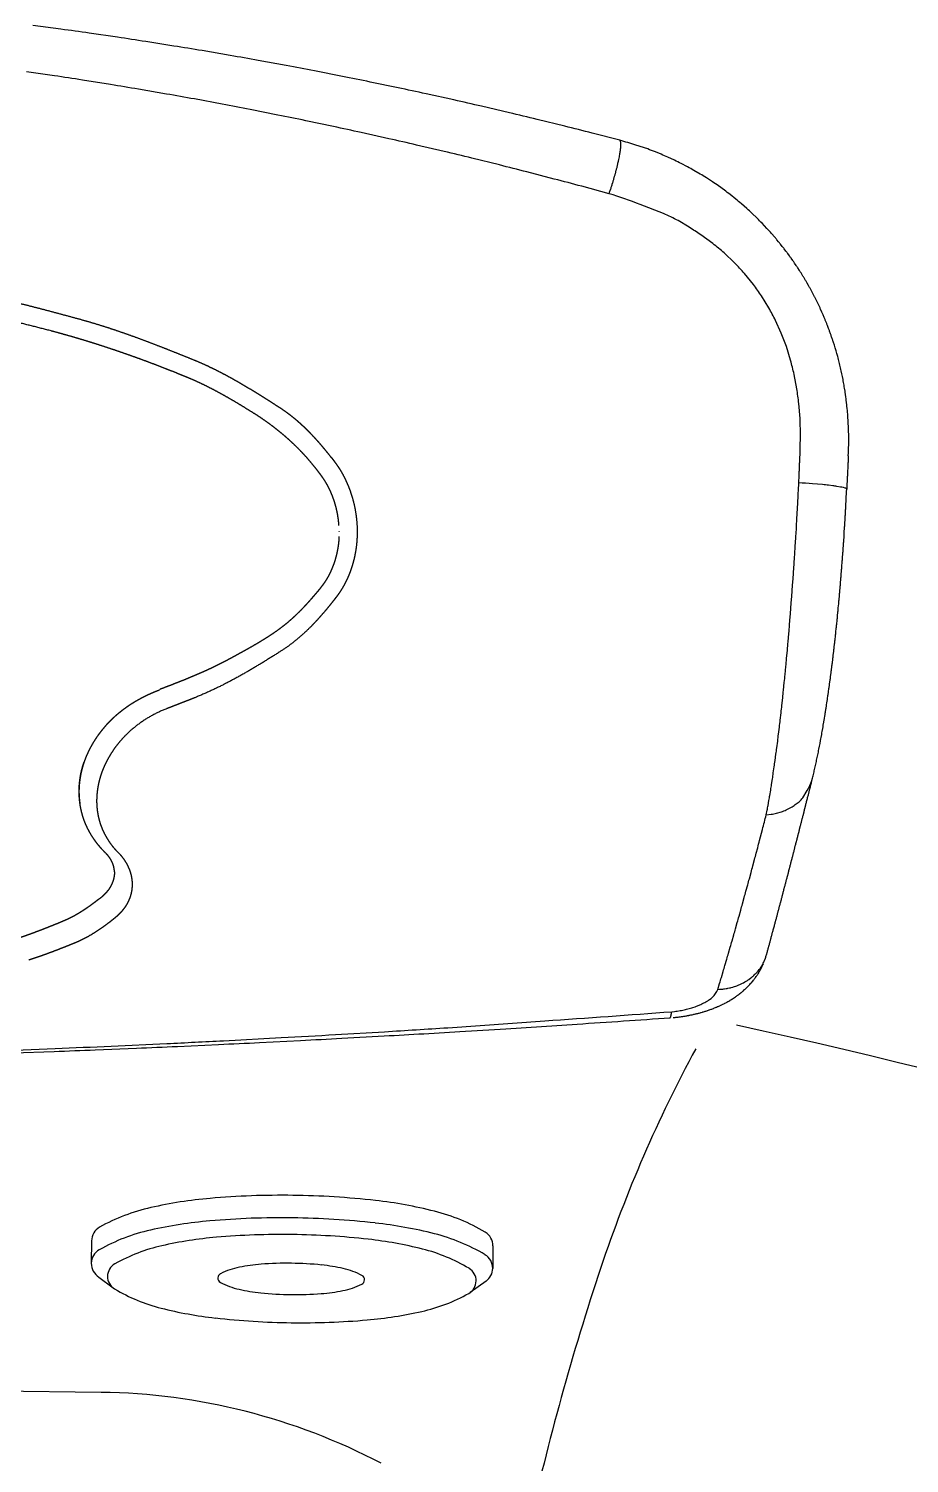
# Model space of a CAD drawing. Extents: x 944 to 1031, y 781 to 934.
# Drawn here: x 1015.07 to 1019.15, y 875.57 to 882.23 of the extents above; entities that cross this region are included whole.
import ezdxf

# ---------------------------------------------------------------- set-up
doc = ezdxf.new("R2010")
doc.units = 0
doc.header["$MEASUREMENT"] = 0
for name, color, linetype in [('1', 4, 'Continuous'), ('PARTS', 7, 'Continuous'), ('SHELL', 3, 'Continuous')]:
    doc.layers.add(name, color=color, linetype=linetype)

# ---------------------------------------------------------------- blocks, each defined once
blk = doc.blocks.new('2006 ARIA')
at = {"layer": 'PARTS', "color": 3}
for p, q in [((70.9243, 73.9263), (70.923, 73.8218)), ((72.7872, 73.9024), (72.7859, 73.7979)), ((72.7859, 73.7979), (72.7859, 73.7979)), ((70.9588, 73.7579), (71.0248, 73.7075)), ((70.9588, 73.7579), (70.9588, 73.7579)), ((72.7553, 73.7393), (72.6808, 73.686))]:
    blk.add_line(p, q, dxfattribs=at)
at = {"layer": 'PARTS', "color": 2}
blk.add_line((70.9685, 73.223), (64.4255, 73.3069), dxfattribs=at)
at = {"layer": 'PARTS', "color": 4, "linetype": 'Continuous'}
for points in [[(73.376, 79.034), (73.2481, 79.067, 0.001472), (73.1201, 79.0993), (72.9918, 79.1308, 0.00147), (72.8633, 79.1616), (72.7346, 79.1917, 0.001476), (72.6057, 79.221), (72.4765, 79.2495, 0.001482), (72.3472, 79.2772), (72.2177, 79.3042, 0.001488), (72.0881, 79.3304), (71.9582, 79.3558, 0.001494), (71.8282, 79.3805), (71.698, 79.4044, 0.001501), (71.5676, 79.4275), (71.4371, 79.4498, 0.001509), (71.3065, 79.4713), (71.1757, 79.492, 0.001517), (71.0447, 79.512), (70.9136, 79.5311, 0.001525), (70.7824, 79.5494), (70.6511, 79.5669, 0.001533)], [(74.0584, 78.6248), (74.0359, 78.6487, 0.005885), (74.0127, 78.6721), (73.989, 78.695, 0.005815), (73.9646, 78.7174), (73.9396, 78.7394, 0.005881), (73.914, 78.7608), (73.8878, 78.7817, 0.005909), (73.861, 78.802), (73.8336, 78.8218, 0.00593), (73.8056, 78.841), (73.7773, 78.8594, 0.005989), (73.7486, 78.8772), (73.7193, 78.8942, 0.005903), (73.6899, 78.9106), (73.6602, 78.9261, 0.006074), (73.6297, 78.9411), (73.598, 78.9556, 0.005485), (73.5681, 78.9688), (73.5409, 78.9804, 0.00772), (73.5052, 78.9935), (73.4495, 79.0116, 0.006482), (73.376, 79.034)], [(74.436, 77.5689), (74.4367, 77.5826, 0.002269), (74.4372, 77.5963), (74.4375, 77.61, 0.002268), (74.4378, 77.6237), (74.4379, 77.6374, 0.002272), (74.4379, 77.6511), (74.4378, 77.6648, 0.00228), (74.4375, 77.6785), (74.4371, 77.6922, 0.002283), (74.4366, 77.7059), (74.436, 77.7196, 0.00229), (74.4353, 77.7332), (74.4344, 77.7469, 0.002299), (74.4334, 77.7606), (74.4322, 77.7743, 0.0023), (74.431, 77.7879), (74.4296, 77.8015, 0.002314), (74.4281, 77.8152), (74.4264, 77.8288, 0.002313), (74.4247, 77.8424), (74.4228, 77.856, 0.002327), (74.4207, 77.8695), (74.4186, 77.8831, 0.002326), (74.4163, 77.8966), (74.4139, 77.9101, 0.002338), (74.4114, 77.9236), (74.4087, 77.937, 0.00234), (74.4059, 77.9505), (74.403, 77.9639, 0.002346), (74.4, 77.9772), (74.3968, 77.9906, 0.002352), (74.3935, 78.0039), (74.3901, 78.0172, 0.002353), (74.3866, 78.0304), (74.3829, 78.0437, 0.00236), (74.3791, 78.0568), (74.3752, 78.07, 0.002358), (74.3712, 78.0831), (74.367, 78.0961, 0.002362), (74.3627, 78.1092), (74.3583, 78.1222, 0.002361), (74.3538, 78.1351), (74.3491, 78.148, 0.002361), (74.3443, 78.1608), (74.3394, 78.1736, 0.002362), (74.3344, 78.1864), (74.3293, 78.1991, 0.002373), (74.324, 78.2118), (74.3186, 78.2244, 0.002378), (74.3131, 78.2369), (74.3075, 78.2494, 0.002376), (74.3018, 78.2619), (74.2959, 78.2743, 0.002378), (74.2899, 78.2866), (74.2838, 78.2989, 0.002377), (74.2776, 78.3111), (74.2713, 78.3232, 0.002381), (74.2648, 78.3353), (74.2583, 78.3474, 0.00238), (74.2516, 78.3593), (74.2448, 78.3712, 0.002384), (74.2379, 78.3831), (74.2309, 78.3948, 0.002384), (74.2238, 78.4065), (74.2165, 78.4182, 0.002387), (74.2092, 78.4297), (74.2017, 78.4412, 0.002388), (74.1941, 78.4526), (74.1864, 78.464, 0.002389), (74.1787, 78.4753), (74.1708, 78.4864, 0.002398), (74.1628, 78.4976), (74.1546, 78.5086, 0.002377), (74.1464, 78.5196), (74.1382, 78.5304, 0.002455), (74.1297, 78.5412), (74.1209, 78.5523, 0.002221), (74.1125, 78.5626), (74.1049, 78.5719, 0.003138), (74.095, 78.5836), (74.0793, 78.6014, 0.002641), (74.0586, 78.6246)], [(74.436, 77.5689), (74.4356, 77.5593, 0.000025), (74.4351, 77.5497), (74.4346, 77.54, 0.000025), (74.4341, 77.5304), (74.4336, 77.5207, 0.000025), (74.4332, 77.5111), (74.4327, 77.5015, 0.000025), (74.4322, 77.4918), (74.4317, 77.4818, 0.000023), (74.4312, 77.4725), (74.4308, 77.4641, 0.000033), (74.4303, 77.4532), (74.4295, 77.4365, 0.000028), (74.4284, 77.4146)], [(74.267, 76.0619), (74.2698, 76.0734, 0.001282), (74.2727, 76.0849), (74.2755, 76.0965, 0.001266), (74.2782, 76.1081), (74.2809, 76.12, 0.001157), (74.2837, 76.132), (74.2864, 76.1442, 0.001092), (74.289, 76.1566), (74.2917, 76.1692, 0.001022), (74.2944, 76.1819), (74.297, 76.1948, 0.000962), (74.2996, 76.2079), (74.3022, 76.2212, 0.000908), (74.3048, 76.2347), (74.3074, 76.2483, 0.000861), (74.3099, 76.2622), (74.3125, 76.2762, 0.000823), (74.315, 76.2903), (74.3175, 76.3047, 0.000785), (74.32, 76.3192), (74.3225, 76.3339, 0.000752), (74.325, 76.3488), (74.3274, 76.3638, 0.00072), (74.3298, 76.3791), (74.3323, 76.3944, 0.000686), (74.3347, 76.41), (74.337, 76.4257, 0.000658), (74.3394, 76.4415), (74.3417, 76.4576, 0.000632), (74.344, 76.4737), (74.3463, 76.4901, 0.000609), (74.3486, 76.5066), (74.3509, 76.5232, 0.000588), (74.3531, 76.54), (74.3554, 76.5569, 0.000568), (74.3576, 76.574), (74.3597, 76.5912, 0.000551), (74.3619, 76.6085), (74.364, 76.626, 0.000535), (74.3661, 76.6436), (74.3682, 76.6613, 0.000522), (74.3703, 76.6791), (74.3723, 76.6971, 0.000508), (74.3744, 76.7152), (74.3764, 76.7334, 0.000495), (74.3783, 76.7517), (74.3803, 76.7701, 0.000484), (74.3822, 76.7886), (74.3841, 76.8073, 0.000474), (74.386, 76.826), (74.3878, 76.8448, 0.000466), (74.3896, 76.8637), (74.3914, 76.8827, 0.000457), (74.3932, 76.9018), (74.3949, 76.9209, 0.000449), (74.3966, 76.9402), (74.3983, 76.9595, 0.000443), (74.3999, 76.9788), (74.4016, 76.9983, 0.000437), (74.4032, 77.0178), (74.4047, 77.0373, 0.000432), (74.4062, 77.057), (74.4077, 77.0766, 0.000428), (74.4092, 77.0963), (74.4107, 77.1161, 0.000423), (74.4121, 77.1358), (74.4134, 77.1557, 0.00042), (74.4148, 77.1755), (74.4161, 77.1954, 0.000415), (74.4174, 77.2153), (74.4186, 77.235, 0.000425), (74.4199, 77.2551), (74.4211, 77.2757, 0.00038), (74.4222, 77.295), (74.4232, 77.3125, 0.000536), (74.4244, 77.3349), (74.4262, 77.3694, 0.000451), (74.4284, 77.4146)], [(74.0564, 75.2537), (74.0605, 75.2686, 0.000134), (74.0646, 75.2835), (74.0686, 75.2984, 0.000134), (74.0727, 75.3134), (74.0767, 75.3284, 0.000129), (74.0808, 75.3434), (74.0848, 75.3584, 0.000127), (74.0889, 75.3735), (74.0929, 75.3886, 0.000123), (74.097, 75.4037), (74.101, 75.4189, 0.000121), (74.1051, 75.4341), (74.1091, 75.4493, 0.000117), (74.1132, 75.4645), (74.1172, 75.4798, 0.000115), (74.1213, 75.4951), (74.1253, 75.5104, 0.00011), (74.1294, 75.5257), (74.1334, 75.5411, 0.000109), (74.1375, 75.5565), (74.1415, 75.5719, 0.000105), (74.1456, 75.5874), (74.1496, 75.6028, 0.000102), (74.1537, 75.6183), (74.1577, 75.6338, 0.000097), (74.1617, 75.6493), (74.1658, 75.6649, 0.000097), (74.1698, 75.6805), (74.1739, 75.6961, 0.000095), (74.1779, 75.7117), (74.182, 75.7273, 0.000093), (74.186, 75.743), (74.19, 75.7587, 0.000093), (74.1941, 75.7744), (74.1981, 75.7901, 0.000089), (74.2021, 75.8059), (74.2062, 75.8217, 0.000087), (74.2102, 75.8375), (74.2143, 75.8533, 0.000087), (74.2183, 75.8691), (74.2223, 75.885, 0.000086), (74.2264, 75.9009), (74.2304, 75.9166, 0.000088), (74.2344, 75.9327), (74.2386, 75.9491, 0.00008), (74.2425, 75.9646), (74.246, 75.9786, 0.000112), (74.2506, 75.9966), (74.2575, 76.0244, 0.000093), (74.2667, 76.0608)], [(73.6238, 74.9625), (73.6293, 74.963, 0.001824), (73.6349, 74.9636), (73.6404, 74.9642, 0.001826), (73.6459, 74.9648), (73.6514, 74.9655, 0.001837), (73.6569, 74.9662), (73.6624, 74.967, 0.00185), (73.6679, 74.9678), (73.6734, 74.9687, 0.001849), (73.6789, 74.9695), (73.6843, 74.9705, 0.001853), (73.6898, 74.9714), (73.6952, 74.9724, 0.00188), (73.7005, 74.9735), (73.7059, 74.9746, 0.001909), (73.7112, 74.9757), (73.7166, 74.9768, 0.001911), (73.7219, 74.978), (73.7273, 74.9793, 0.00193), (73.7326, 74.9806), (73.7379, 74.9819, 0.00201), (73.7432, 74.9833), (73.7485, 74.9847, 0.002094), (73.7537, 74.9862), (73.759, 74.9876, 0.002124), (73.7642, 74.9892), (73.7694, 74.9908, 0.002133), (73.7745, 74.9924), (73.7797, 74.9941, 0.002157), (73.7848, 74.9958), (73.7899, 74.9975, 0.002203), (73.7949, 74.9993), (73.8, 75.0011, 0.00225), (73.805, 75.003), (73.81, 75.0049, 0.002297), (73.8149, 75.0069), (73.8199, 75.0089, 0.002345), (73.8248, 75.0109), (73.8297, 75.013, 0.002396), (73.8345, 75.0152), (73.8393, 75.0173, 0.002455), (73.8441, 75.0196), (73.8489, 75.0218, 0.002514), (73.8536, 75.0241), (73.8584, 75.0265, 0.002583), (73.863, 75.0289), (73.8677, 75.0314, 0.002651), (73.8723, 75.0339), (73.8769, 75.0364, 0.002717), (73.8814, 75.039), (73.886, 75.0416, 0.002788), (73.8904, 75.0443), (73.8949, 75.0471, 0.00286), (73.8993, 75.0499), (73.9037, 75.0527, 0.002911), (73.908, 75.0556), (73.9123, 75.0585, 0.002956), (73.9166, 75.0615), (73.9208, 75.0645, 0.003013), (73.925, 75.0676), (73.9291, 75.0707, 0.00308), (73.9332, 75.0739), (73.9373, 75.0771, 0.00314), (73.9413, 75.0804), (73.9453, 75.0838, 0.003203), (73.9492, 75.0872), (73.9531, 75.0906, 0.003267), (73.9569, 75.0941), (73.9607, 75.0976, 0.003331), (73.9645, 75.1012), (73.9682, 75.1049, 0.003394), (73.9719, 75.1086), (73.9755, 75.1123, 0.003457), (73.979, 75.1162), (73.9825, 75.12, 0.00352), (73.986, 75.1239), (73.9894, 75.1279, 0.003583), (73.9927, 75.1319), (73.996, 75.136, 0.003646), (73.9993, 75.1401), (74.0024, 75.1443, 0.003705), (74.0055, 75.1485), (74.0086, 75.1527, 0.003774), (74.0116, 75.157), (74.0145, 75.1614, 0.003799), (74.0173, 75.1658), (74.0201, 75.1702, 0.003978), (74.0229, 75.1748), (74.0256, 75.1795, 0.003642), (74.0281, 75.1839), (74.0303, 75.188, 0.005228), (74.033, 75.1933), (74.037, 75.2015, 0.004448), (74.042, 75.2124)], [(70.5601, 74.7981), (70.7509, 74.8051, 0.000568), (70.9416, 74.8126), (71.1322, 74.8204, 0.000564), (71.323, 74.8287), (71.514, 74.8375, 0.000558), (71.7042, 74.8466), (71.8933, 74.8561, 0.000566), (72.0854, 74.8662), (72.282, 74.8771, 0.000512), (72.4665, 74.8875), (72.6333, 74.8971, 0.000702), (72.8474, 74.9105), (73.1771, 74.9321, 0.000591), (73.6088, 74.9613)]]:
    blk.add_lwpolyline(points, format="xyb", dxfattribs=at)
at = {"layer": 'PARTS', "color": 3, "linetype": 'Continuous'}
for points in [[(73.3259, 78.786), (73.1989, 78.8204, 0.001389), (73.0717, 78.8541), (72.9443, 78.8871, 0.001388), (72.8167, 78.9194), (72.6888, 78.9509, 0.00141), (72.5608, 78.9818), (72.4326, 79.0119, 0.001428), (72.3043, 79.0412), (72.1758, 79.0698, 0.001451), (72.0471, 79.0977), (71.9182, 79.1248, 0.001474), (71.7892, 79.1511), (71.66, 79.1767, 0.0015), (71.5307, 79.2015), (71.4013, 79.2255, 0.001526), (71.2717, 79.2486), (71.1421, 79.271, 0.001553), (71.0123, 79.2926), (70.8823, 79.3133, 0.00158), (70.7523, 79.3332), (70.6221, 79.3522, 0.001608)], [(73.3724, 78.9511), (73.3735, 78.9566, 0.00197), (73.3745, 78.962), (73.3755, 78.9673, 0.002225), (73.3764, 78.9724), (73.3772, 78.9773, 0.002566), (73.3779, 78.982), (73.3785, 78.9866, 0.003007), (73.379, 78.991), (73.3795, 78.9952, 0.003597), (73.3799, 78.9992), (73.3802, 79.0031, 0.004431), (73.3804, 79.0067), (73.3806, 79.0102, 0.005738), (73.3806, 79.0134), (73.3806, 79.0164, 0.007768), (73.3804, 79.0192), (73.3802, 79.0219, 0.010045), (73.3799, 79.0242), (73.3796, 79.0262, 0.01752), (73.379, 79.0283), (73.3777, 79.0309, 0.029635), (73.376, 79.034)], [(73.3259, 78.786), (73.3285, 78.7935, 0.001491), (73.3311, 78.801), (73.3336, 78.8084, 0.001515), (73.336, 78.8158), (73.3384, 78.8232, 0.001436), (73.3408, 78.8306), (73.343, 78.838, 0.001394), (73.3453, 78.8453), (73.3474, 78.8525, 0.001355), (73.3495, 78.8597), (73.3516, 78.8669, 0.00133), (73.3536, 78.8739), (73.3555, 78.881, 0.001302), (73.3574, 78.8879), (73.3592, 78.8947, 0.001326), (73.361, 78.9015), (73.3627, 78.9083, 0.001266), (73.3642, 78.9147), (73.3656, 78.9203, 0.001859), (73.3672, 78.9273), (73.3695, 78.9377, 0.001843), (73.3724, 78.951)], [(74.2127, 77.5984), (74.2139, 77.671, 0.011799), (74.2118, 77.7422), (74.2061, 77.8121, 0.012649), (74.197, 77.8806), (74.1843, 77.9474, 0.013749), (74.1682, 78.0127), (74.1484, 78.0762, 0.014724), (74.1251, 78.138), (74.0982, 78.1978, 0.015567), (74.0676, 78.2556), (74.0334, 78.3113, 0.016184), (73.9955, 78.3648), (73.9537, 78.4161, 0.016304), (73.9085, 78.4649), (73.8599, 78.511, 0.01636), (73.8075, 78.5544), (73.7512, 78.5947, 0.014123), (73.6969, 78.6305), (73.6467, 78.661, 0.017106), (73.5787, 78.6938), (73.4703, 78.7359, 0.012652), (73.3259, 78.786)], [(74.2064, 77.4442), (74.2068, 77.4538, -0.000007), (74.2072, 77.4635), (74.2076, 77.4731, -0.000007), (74.208, 77.4827), (74.2084, 77.4924, -0.000006), (74.2087, 77.502), (74.2091, 77.5115, -0.000007), (74.2095, 77.5213), (74.2099, 77.5312, -0.000006), (74.2103, 77.5405), (74.2107, 77.549, -0.000008), (74.2111, 77.5598), (74.2118, 77.5765, -0.000007), (74.2127, 77.5984)], [(74.0553, 75.9032), (74.0594, 75.9246, 0.001854), (74.0635, 75.9468), (74.0676, 75.9699, 0.001604), (74.0717, 75.9937), (74.0758, 76.0185, 0.001395), (74.0799, 76.044), (74.084, 76.0705, 0.001227), (74.088, 76.0977), (74.0921, 76.1258, 0.001109), (74.0962, 76.1547), (74.1002, 76.1843, 0.001018), (74.1042, 76.2146), (74.1082, 76.2457, 0.000937), (74.1122, 76.2775), (74.1161, 76.3099, 0.000861), (74.12, 76.343), (74.1239, 76.3768, 0.000799), (74.1277, 76.4112), (74.1315, 76.4462, 0.000746), (74.1352, 76.4817), (74.1389, 76.5179, 0.000703), (74.1426, 76.5546), (74.1462, 76.5918, 0.000667), (74.1497, 76.6294), (74.1532, 76.6676, 0.000631), (74.1566, 76.7062), (74.16, 76.7452, 0.000602), (74.1633, 76.7846), (74.1666, 76.8243, 0.000579), (74.1697, 76.8644), (74.1728, 76.9047, 0.00056), (74.1759, 76.9454), (74.1789, 76.9865, 0.000539), (74.1818, 77.0276), (74.1846, 77.0686, 0.000534), (74.1873, 77.1105), (74.1901, 77.1535, 0.000465), (74.1926, 77.1939), (74.1948, 77.2304, 0.000642), (74.1975, 77.2773), (74.2014, 77.3495, 0.000542), (74.2064, 77.4442)], [(74.4284, 77.4146), (74.4268, 77.4169, 0.280401), (74.4217, 77.4193), (74.413, 77.422, 0.025216), (74.4002, 77.4247), (74.3829, 77.4276, 0.007699), (74.3641, 77.4304), (74.3448, 77.4329, 0.006234), (74.3165, 77.4358), (74.2697, 77.4396, 0.002987), (74.2064, 77.4442)], [(74.0553, 75.9032), (74.0787, 75.9058, 0.023048), (74.102, 75.9104), (74.1252, 75.9171, 0.022185), (74.148, 75.9262), (74.1699, 75.938, 0.023807), (74.19, 75.9506), (74.2076, 75.9634, 0.033644), (74.2252, 75.9828), (74.2451, 76.0162, 0.032654), (74.267, 76.0619)], [(73.8305, 75.093), (73.8388, 75.1207, 0.000435), (73.8471, 75.1486), (73.8554, 75.1765, 0.000429), (73.8636, 75.2046), (73.8719, 75.2327, 0.000412), (73.8801, 75.261), (73.8883, 75.2893, 0.000399), (73.8964, 75.3178), (73.9046, 75.3463, 0.000385), (73.9127, 75.3749), (73.9208, 75.4037, 0.000372), (73.9289, 75.4325), (73.9369, 75.4614, 0.000359), (73.945, 75.4903), (73.953, 75.5194, 0.000347), (73.961, 75.5485), (73.969, 75.5778, 0.000328), (73.9769, 75.607), (73.9848, 75.6362, 0.000322), (73.9928, 75.6658), (74.0009, 75.6962, 0.000278), (74.0085, 75.7248), (74.0154, 75.7507, 0.00039), (74.0242, 75.7841), (74.0377, 75.8356, 0.00033), (74.0553, 75.9032)], [(73.9973, 75.158), (74.0027, 75.1631, 0.008271), (74.0078, 75.1683), (74.0127, 75.1736, 0.008506), (74.0175, 75.1791), (74.022, 75.1848, 0.008515), (74.0262, 75.1905), (74.0303, 75.1963, 0.008864), (74.0341, 75.2024), (74.0378, 75.2087, 0.008128), (74.0411, 75.2146), (74.044, 75.2201, 0.011488), (74.0472, 75.2273), (74.0514, 75.2387, 0.00983), (74.0564, 75.2537)], [(73.8305, 75.093), (73.8384, 75.0934, 0.006656), (73.8464, 75.094), (73.8542, 75.0948, 0.006792), (73.862, 75.0958), (73.8698, 75.0971, 0.006848), (73.8774, 75.0985), (73.885, 75.1001, 0.00694), (73.8925, 75.102), (73.8999, 75.104, 0.007038), (73.9072, 75.1063), (73.9145, 75.1087, 0.007174), (73.9216, 75.1114), (73.9286, 75.1142, 0.007247), (73.9355, 75.1172), (73.9423, 75.1204, 0.007613), (73.949, 75.1239), (73.9557, 75.1276, 0.007048), (73.9619, 75.1313), (73.9675, 75.1347, 0.010109), (73.9743, 75.1394), (73.9843, 75.1473, 0.008798), (73.9972, 75.1579)], [(73.6169, 74.9897), (73.6298, 74.9909, 0.007028), (73.6425, 74.9925), (73.6551, 74.9944, 0.00726), (73.6675, 74.9967), (73.6798, 74.9993, 0.007206), (73.6917, 75.0022), (73.7034, 75.0054, 0.007434), (73.7148, 75.0089), (73.7259, 75.0126, 0.007862), (73.7366, 75.0167), (73.7469, 75.021, 0.008591), (73.7568, 75.0255), (73.7662, 75.0303, 0.009605), (73.7751, 75.0352), (73.7835, 75.0403, 0.011415), (73.7914, 75.0457), (73.7988, 75.0515, 0.012643), (73.8053, 75.057), (73.811, 75.062, 0.020033), (73.8167, 75.0687), (73.8232, 75.0792, 0.025604), (73.8305, 75.093)], [(67.1059, 74.7572, 0.000856), (67.3666, 74.7557), (67.6273, 74.7552, 0.000855), (67.888, 74.7556), (68.1488, 74.7569, 0.000854), (68.4094, 74.759), (68.6701, 74.7621, 0.000855), (68.9308, 74.766), (69.1915, 74.7709, 0.000857), (69.4521, 74.7766), (69.7128, 74.7833, 0.000857), (69.9733, 74.7908), (70.2337, 74.7993, 0.000858), (70.4944, 74.8086), (70.7554, 74.8189, 0.000851), (71.0154, 74.83), (71.2737, 74.8419, 0.000872), (71.5361, 74.8549), (71.8046, 74.8694, 0.000784), (72.0567, 74.8834), (72.2845, 74.8966, 0.001091), (72.577, 74.9154), (73.0273, 74.947, 0.0009), (73.6169, 74.9897)], [(73.6088, 74.9613), (73.6091, 74.9613, 0.074024), (73.6094, 74.9615), (73.6098, 74.9618, 0.044641), (73.6101, 74.9622), (73.6104, 74.9626, 0.023892), (73.6107, 74.9632), (73.611, 74.9639, 0.013888), (73.6114, 74.9646), (73.6117, 74.9655, 0.00881), (73.612, 74.9664), (73.6123, 74.9675, 0.006016), (73.6127, 74.9686), (73.613, 74.9699, 0.004255), (73.6133, 74.9712), (73.6137, 74.9726, 0.003294), (73.614, 74.9742), (73.6144, 74.9759, 0.002223), (73.6147, 74.9775), (73.615, 74.979, 0.002649), (73.6154, 74.9812), (73.6161, 74.9848, 0.001515), (73.6169, 74.9897)]]:
    blk.add_lwpolyline(points, format="xyb", dxfattribs=at)
at = {"layer": 'PARTS', "color": 3}
for centre, radius, start, end in [((71.651, 72.0795), 2.0512, 94.92599, 102.7235), ((71.8087, 70.2488), 3.8888, 89.2649, 94.92599), ((71.8087, 70.2488), 3.8888, 83.60381, 89.2649), ((72.0134, 72.0749), 2.0512, 75.80629, 83.60381), ((71.3936, 73.2191), 0.883, 102.7235, 119.28237), ((72.2999, 73.2075), 0.883, 59.24743, 75.80629), ((70.9976, 73.9253), 0.0733, 119.28237, 179.2649), ((71.3923, 73.1147), 0.883, 102.7235, 119.28237), ((71.6496, 71.9751), 2.0512, 94.92599, 102.7235), ((71.8074, 70.1444), 3.8888, 89.2649, 94.92599), ((71.8074, 70.1444), 3.8888, 83.60381, 89.2649), ((72.0121, 71.9704), 2.0512, 75.80629, 83.60381), ((71.6656, 72.0661), 1.8835, 94.92599, 102.7235), ((71.8105, 70.385), 3.5707, 89.2649, 94.92599), ((71.8105, 70.385), 3.5707, 83.60381, 89.2649), ((71.9985, 72.0618), 1.8835, 75.80629, 83.60381), ((72.2986, 73.103), 0.883, 59.24743, 75.80629), ((72.7139, 73.9033), 0.0733, 359.2649, 59.24743), ((70.9963, 73.8209), 0.0733, 119.28237, 179.2649), ((71.4293, 73.1124), 0.8108, 102.7235, 119.28237), ((72.2615, 73.1018), 0.8108, 59.24743, 75.80629), ((72.7126, 73.7989), 0.0733, 359.2649, 59.24743), ((70.9963, 73.8209), 0.0733, 179.2649, 239.24743), ((71.0657, 73.7609), 0.0673, 119.28237, 179.2649), ((71.5329, 73.7535), 0.0227, 116.51482, 179.2649), ((71.6794, 73.4599), 0.3507, 101.30747, 116.51482), ((71.7737, 72.988), 0.832, 94.31475, 101.30747), ((71.8311, 72.2277), 1.5944, 89.2649, 94.31475), ((71.8311, 72.2277), 1.5944, 84.21504, 89.2649), ((71.9079, 72.9863), 0.832, 77.22232, 84.21504), ((72.0144, 73.4556), 0.3507, 62.01498, 77.22232), ((72.6416, 73.7407), 0.0673, 359.2649, 59.24743), ((72.7126, 73.7989), 0.0733, 305.61614, 359.2649), ((71.0657, 73.7609), 0.0673, 179.2649, 239.24743), ((71.5329, 73.7535), 0.0227, 179.2649, 242.01498), ((71.6868, 74.0432), 0.3507, 242.01498, 257.22232), ((72.0218, 74.0389), 0.3507, 281.30747, 296.51482), ((72.1683, 73.7453), 0.0227, 296.51482, 359.2649), ((72.1683, 73.7453), 0.0227, 359.2649, 62.01498), ((72.6416, 73.7407), 0.0673, 299.28237, 359.2649), ((71.4459, 74.3998), 0.8108, 239.24743, 255.80629), ((71.7933, 74.5126), 0.832, 257.22232, 264.21504), ((71.8701, 75.2711), 1.5944, 264.21504, 269.2649), ((71.8701, 75.2711), 1.5944, 269.2649, 274.31475), ((71.9275, 74.5108), 0.832, 274.31475, 281.30747), ((72.278, 74.3892), 0.8108, 282.7235, 299.28237), ((71.7089, 75.4398), 1.8835, 255.80629, 263.60381), ((72.0417, 75.4355), 1.8835, 274.92599, 282.7235), ((71.8969, 77.1166), 3.5707, 263.60381, 269.2649), ((71.8969, 77.1166), 3.5707, 269.2649, 274.92599)]:
    blk.add_arc(centre, radius, start, end, dxfattribs=at)
at = {"layer": 'PARTS', "color": 2}
blk.add_arc((70.9316, 70.3475), 2.8757, 62.29914, 89.2649, dxfattribs=at)
at = {"layer": 'PARTS', "color": 3, "linetype": 'Continuous'}
for points, degree, knots in [([(67.8773, 78.5615), (68.0146, 78.562), (68.1518, 78.5608), (68.289, 78.5578), (68.4261, 78.5533), (68.5633, 78.5473), (68.7003, 78.54), (68.8326, 78.5329), (68.9648, 78.5237), (69.0969, 78.5127), (69.2288, 78.5001), (69.3606, 78.4861), (69.4922, 78.4711), (69.5536, 78.4642), (69.6148, 78.4565), (69.676, 78.4483), (69.7371, 78.4396), (69.7981, 78.4304), (69.8591, 78.4208), (69.92, 78.4112), (69.9807, 78.4012), (70.0414, 78.3908), (70.1021, 78.3801), (70.1627, 78.3692), (70.2233, 78.3581), (70.2776, 78.3481), (70.3317, 78.3374), (70.3857, 78.3259), (70.4396, 78.3138), (70.4933, 78.3012), (70.547, 78.2881), (70.6004, 78.2751), (70.6537, 78.2616), (70.7069, 78.2478), (70.76, 78.2336), (70.8131, 78.2193), (70.8661, 78.2048), (70.9116, 78.1924), (70.9569, 78.1789), (71.0018, 78.1646), (71.0466, 78.1496), (71.0911, 78.1339), (71.1354, 78.1177), (71.1794, 78.1016), (71.2232, 78.0849), (71.2668, 78.0679), (71.3103, 78.0506), (71.3537, 78.0331), (71.3971, 78.0155), (71.4328, 78.001), (71.468, 77.9852), (71.5027, 77.9683), (71.5369, 77.9505), (71.5707, 77.9319), (71.6042, 77.9127), (71.6371, 77.8938), (71.6696, 77.8743), (71.7019, 77.8543), (71.734, 77.834), (71.7659, 77.8136), (71.7979, 77.793), (71.8214, 77.778), (71.844, 77.7616), (71.8658, 77.7443), (71.8869, 77.7259), (71.9073, 77.7068), (71.9271, 77.687), (71.9465, 77.6675), (71.9653, 77.6475), (71.9835, 77.6269), (72.0012, 77.6058), (72.0185, 77.5844), (72.0355, 77.5628)], 6, [0, 0, 0, 0, 0, 0, 0, 0.083333, 0.083333, 0.083333, 0.083333, 0.083333, 0.083333, 0.166667, 0.166667, 0.166667, 0.166667, 0.166667, 0.166667, 0.25, 0.25, 0.25, 0.25, 0.25, 0.25, 0.333333, 0.333333, 0.333333, 0.333333, 0.333333, 0.333333, 0.416667, 0.416667, 0.416667, 0.416667, 0.416667, 0.416667, 0.5, 0.5, 0.5, 0.5, 0.5, 0.5, 0.583333, 0.583333, 0.583333, 0.583333, 0.583333, 0.583333, 0.666667, 0.666667, 0.666667, 0.666667, 0.666667, 0.666667, 0.75, 0.75, 0.75, 0.75, 0.75, 0.75, 0.833333, 0.833333, 0.833333, 0.833333, 0.833333, 0.833333, 0.916667, 0.916667, 0.916667, 0.916667, 0.916667, 0.916667, 1, 1, 1, 1, 1, 1, 1]), ([(71.9678, 77.5077), (71.9557, 77.5228), (71.9434, 77.5378), (71.9308, 77.5525), (71.9178, 77.567), (71.9046, 77.5813), (71.8911, 77.5954), (71.8774, 77.6092), (71.8634, 77.6227), (71.8491, 77.6361), (71.8347, 77.6491), (71.82, 77.662), (71.8051, 77.6746), (71.7899, 77.6869), (71.7746, 77.699), (71.7591, 77.7108), (71.7434, 77.7223), (71.7276, 77.7336), (71.7115, 77.7446), (71.6954, 77.7553), (71.679, 77.7658), (71.6519, 77.7828), (71.6247, 77.7995), (71.5973, 77.8161), (71.5697, 77.8323), (71.5419, 77.8482), (71.5138, 77.8637), (71.4856, 77.8787), (71.4571, 77.8932), (71.4283, 77.9071), (71.3992, 77.9203), (71.3699, 77.9329), (71.3389, 77.9455), (71.3079, 77.958), (71.2769, 77.9703), (71.2457, 77.9825), (71.2145, 77.9945), (71.1832, 78.0062), (71.1518, 78.0178), (71.1203, 78.0292), (71.0888, 78.0404), (71.0572, 78.0514), (71.0255, 78.0622), (70.9938, 78.0727), (70.962, 78.0831), (70.9301, 78.0932), (70.8982, 78.1031), (70.8662, 78.1127), (70.8341, 78.1222), (70.8019, 78.1313), (70.7697, 78.1403), (70.7375, 78.149), (70.6561, 78.1701), (70.5744, 78.1902), (70.4926, 78.2095), (70.4105, 78.228), (70.3282, 78.2456), (70.2457, 78.2623), (70.163, 78.2783), (70.0802, 78.2935), (69.9972, 78.3079), (69.9141, 78.3216), (69.8309, 78.3346), (69.7475, 78.3469), (69.6641, 78.3585), (69.5805, 78.3694), (69.4969, 78.3798), (69.4132, 78.3895), (69.3295, 78.3986), (69.2458, 78.4072), (69.162, 78.4152), (69.0782, 78.4227), (69.0183, 78.4278), (68.9584, 78.4325), (68.8985, 78.437), (68.8386, 78.4411), (68.7786, 78.445), (68.7186, 78.4486), (68.6586, 78.4519), (68.5986, 78.455), (68.5386, 78.4577), (68.4785, 78.4602), (68.4184, 78.4624), (68.3584, 78.4644), (68.2983, 78.4661), (68.2382, 78.4675), (68.1781, 78.4687), (68.118, 78.4696), (68.0579, 78.4703), (67.9978, 78.4707), (67.9378, 78.4708), (67.8777, 78.4707)], 1, [0, 0, 0.508206, 1.016412, 1.524618, 2.032825, 2.541031, 3.049237, 3.557443, 4.065649, 4.573855, 5.082061, 5.590268, 6.098474, 6.60668, 7.114886, 7.623092, 8.131298, 8.639504, 9.147711, 9.655917, 10.164123, 11.002693, 11.841262, 12.679832, 13.518401, 14.356971, 15.195541, 16.03411, 16.87268, 17.71125, 18.549819, 19.388389, 20.265581, 21.142773, 22.019965, 22.897157, 23.774348, 24.65154, 25.528732, 26.405924, 27.283116, 28.160308, 29.0375, 29.914692, 30.791884, 31.669075, 32.546267, 33.423459, 34.300651, 35.177843, 36.055035, 36.932227, 39.139089, 41.345951, 43.552813, 45.759675, 47.966538, 50.1734, 52.380262, 54.587124, 56.793986, 59.000849, 61.207711, 63.414573, 65.621435, 67.828297, 70.035159, 72.242022, 74.448884, 76.655746, 78.862608, 81.06947, 82.646014, 84.222558, 85.799102, 87.375645, 88.952189, 90.528733, 92.105277, 93.68182, 95.258364, 96.834908, 98.411452, 99.987995, 101.564539, 103.141083, 104.717627, 106.29417, 107.870714, 109.447258, 111.023802, 112.600345, 112.600345]), ([(72.0368, 77.5627), (72.0403, 77.558), (72.0437, 77.5534), (72.0472, 77.5487), (72.0506, 77.5441), (72.054, 77.5394), (72.0574, 77.5347), (72.0657, 77.5234), (72.0735, 77.5118), (72.0809, 77.5), (72.0878, 77.4879), (72.0944, 77.4755), (72.1005, 77.463), (72.1067, 77.4503), (72.1125, 77.4374), (72.1179, 77.4244), (72.1228, 77.4112), (72.1274, 77.3979), (72.1316, 77.3844), (72.1399, 77.3574), (72.1467, 77.33), (72.1518, 77.3022), (72.1552, 77.2741), (72.1569, 77.2459), (72.157, 77.2177), (72.157, 77.19), (72.1554, 77.1623), (72.1522, 77.1348), (72.1472, 77.1076), (72.1406, 77.0808), (72.1322, 77.0544), (72.128, 77.0416), (72.1235, 77.0288), (72.1186, 77.0162), (72.1133, 77.0038), (72.1076, 76.9916), (72.1014, 76.9796), (72.0953, 76.9677), (72.0887, 76.956), (72.0818, 76.9446), (72.0745, 76.9334), (72.0667, 76.9225), (72.0585, 76.912), (72.0495, 76.9002), (72.0404, 76.8886), (72.0311, 76.877), (72.0218, 76.8656), (72.0123, 76.8542), (72.0027, 76.843), (71.993, 76.8316), (71.9831, 76.8204), (71.9731, 76.8092), (71.9629, 76.7983), (71.9526, 76.7875), (71.942, 76.7769), (71.9206, 76.7553), (71.8983, 76.7344), (71.8753, 76.7145), (71.8514, 76.6956), (71.8266, 76.6779), (71.8008, 76.6616), (71.7692, 76.6414), (71.7374, 76.6215), (71.7055, 76.6018), (71.6733, 76.5825), (71.6409, 76.5637), (71.6081, 76.5455), (71.5747, 76.527), (71.541, 76.5092), (71.5069, 76.492), (71.4724, 76.4757), (71.4374, 76.4604), (71.4019, 76.4462), (71.3911, 76.4419), (71.3804, 76.4376), (71.3697, 76.4334), (71.3589, 76.4291), (71.3482, 76.4249), (71.3374, 76.4207), (71.3266, 76.4164), (71.3158, 76.4122), (71.305, 76.408), (71.2942, 76.4039), (71.2834, 76.3997), (71.2726, 76.3956)], 6, [0, 0, 0, 0, 0, 0, 0, 0.071429, 0.071429, 0.071429, 0.071429, 0.071429, 0.071429, 0.142857, 0.142857, 0.142857, 0.142857, 0.142857, 0.142857, 0.214286, 0.214286, 0.214286, 0.214286, 0.214286, 0.214286, 0.285714, 0.285714, 0.285714, 0.285714, 0.285714, 0.285714, 0.357143, 0.357143, 0.357143, 0.357143, 0.357143, 0.357143, 0.428571, 0.428571, 0.428571, 0.428571, 0.428571, 0.428571, 0.5, 0.5, 0.5, 0.5, 0.5, 0.5, 0.571429, 0.571429, 0.571429, 0.571429, 0.571429, 0.571429, 0.642857, 0.642857, 0.642857, 0.642857, 0.642857, 0.642857, 0.714286, 0.714286, 0.714286, 0.714286, 0.714286, 0.714286, 0.785714, 0.785714, 0.785714, 0.785714, 0.785714, 0.785714, 0.857143, 0.857143, 0.857143, 0.857143, 0.857143, 0.857143, 0.928571, 0.928571, 0.928571, 0.928571, 0.928571, 0.928571, 1, 1, 1, 1, 1, 1, 1]), ([(72.0724, 77.2464), (72.0722, 77.2494), (72.0716, 77.2571), (72.0708, 77.2648), (72.07, 77.2725), (72.069, 77.2802), (72.0678, 77.2879), (72.0666, 77.2955), (72.0652, 77.3031), (72.0636, 77.3107), (72.062, 77.3183), (72.0599, 77.327), (72.0577, 77.3357), (72.0553, 77.3443), (72.0527, 77.3529), (72.0499, 77.3614), (72.047, 77.3699), (72.044, 77.3784), (72.0407, 77.3867), (72.0373, 77.395), (72.0338, 77.4033), (72.0301, 77.4114), (72.0262, 77.4195), (72.0221, 77.4275), (72.0187, 77.4339), (72.0151, 77.4403), (72.0113, 77.4466), (72.0074, 77.4528), (72.0034, 77.459), (71.9993, 77.4651), (71.9951, 77.4711), (71.9908, 77.4771), (71.9865, 77.483), (71.9821, 77.4889), (71.9776, 77.4948), (71.9732, 77.5006), (71.9687, 77.5065)], 1, [0.7332, 0.7332, 0.811083, 1.013854, 1.216625, 1.419396, 1.622167, 1.824938, 2.027709, 2.230479, 2.43325, 2.636021, 2.870693, 3.105365, 3.340037, 3.574709, 3.809381, 4.044053, 4.278724, 4.513396, 4.748068, 4.98274, 5.217412, 5.452084, 5.686756, 5.879411, 6.072065, 6.26472, 6.457375, 6.65003, 6.842684, 7.035339, 7.227994, 7.420648, 7.613303, 7.805958, 7.998613, 8.191267, 8.191267]), ([(72.0726, 77.1932), (72.0722, 77.1859), (72.0716, 77.1782), (72.0709, 77.1705), (72.07, 77.1628), (72.0691, 77.1551), (72.068, 77.1475), (72.0667, 77.1398), (72.0654, 77.1322), (72.0639, 77.1246), (72.0623, 77.117), (72.0604, 77.1089), (72.0583, 77.1007), (72.0561, 77.0926), (72.0537, 77.0846), (72.0511, 77.0765), (72.0484, 77.0686), (72.0455, 77.0606), (72.0424, 77.0528), (72.0392, 77.045), (72.0359, 77.0372), (72.0323, 77.0296), (72.0287, 77.022), (72.0249, 77.0145), (72.0209, 77.0071), (72.0175, 77.0012), (72.0141, 76.9954), (72.0105, 76.9896), (72.0068, 76.9839), (72.003, 76.9783), (71.9991, 76.9728), (71.995, 76.9673), (71.991, 76.9619), (71.9868, 76.9565), (71.9826, 76.9511), (71.9783, 76.9459), (71.974, 76.9406), (71.9696, 76.9354), (71.9652, 76.9302), (71.9608, 76.925), (71.9563, 76.9198), (71.9519, 76.9147), (71.9474, 76.9096), (71.943, 76.9045), (71.9338, 76.894), (71.9246, 76.8837), (71.9152, 76.8735), (71.9057, 76.8634), (71.8961, 76.8534), (71.8863, 76.8436), (71.8764, 76.8339), (71.8664, 76.8243), (71.8562, 76.815), (71.8459, 76.8057), (71.834, 76.7955), (71.8218, 76.7855), (71.8095, 76.7758), (71.797, 76.7663), (71.7843, 76.7571), (71.7714, 76.748), (71.7584, 76.7392), (71.7452, 76.7305), (71.732, 76.7221), (71.7186, 76.7137), (71.7051, 76.7055), (71.6915, 76.6975), (71.6779, 76.6895), (71.6642, 76.6817), (71.6504, 76.6739), (71.6366, 76.6662), (71.6228, 76.6585), (71.609, 76.6509), (71.5952, 76.6433), (71.5814, 76.6357), (71.5651, 76.6268), (71.5486, 76.6181), (71.5321, 76.6096), (71.5154, 76.6013), (71.4987, 76.5931), (71.4819, 76.585), (71.465, 76.5772), (71.448, 76.5694), (71.431, 76.5618), (71.4139, 76.5544), (71.3967, 76.547), (71.3795, 76.5398), (71.3623, 76.5327), (71.345, 76.5257), (71.3276, 76.5187), (71.3102, 76.5119), (71.2928, 76.5051), (71.2754, 76.4985), (71.258, 76.4918), (71.2405, 76.4853)], 1, [0.624293, 0.624293, 0.815707, 1.019634, 1.223561, 1.427488, 1.631414, 1.835341, 2.039268, 2.243195, 2.447122, 2.651049, 2.871494, 3.091939, 3.312384, 3.53283, 3.753275, 3.97372, 4.194165, 4.414611, 4.635056, 4.855501, 5.075946, 5.296392, 5.516837, 5.737282, 5.915445, 6.093608, 6.271771, 6.449933, 6.628096, 6.806259, 6.984422, 7.162585, 7.340748, 7.518911, 7.697073, 7.875236, 8.053399, 8.231562, 8.409725, 8.587888, 8.766051, 8.944213, 9.122376, 9.486957, 9.851538, 10.216119, 10.580699, 10.94528, 11.309861, 11.674442, 12.039022, 12.403603, 12.768184, 13.182143, 13.596102, 14.010061, 14.42402, 14.837979, 15.251938, 15.665897, 16.079856, 16.493815, 16.907774, 17.321733, 17.735692, 18.149651, 18.56361, 18.977569, 19.391528, 19.805487, 20.219446, 20.633405, 21.047364, 21.537608, 22.027852, 22.518095, 23.008339, 23.498583, 23.988827, 24.479071, 24.969315, 25.459558, 25.949802, 26.440046, 26.93029, 27.420534, 27.910778, 28.401021, 28.891265, 29.381509, 29.871753, 30.361997, 30.852241, 30.852241]), ([(71.2402, 76.4822), (71.2319, 76.479), (71.2235, 76.4757), (71.2153, 76.4724), (71.207, 76.4689), (71.1989, 76.4653), (71.1907, 76.4617), (71.1827, 76.458), (71.1747, 76.4541), (71.1668, 76.4502), (71.1589, 76.4462), (71.1512, 76.4421), (71.1435, 76.4379), (71.1358, 76.4336), (71.1283, 76.4293), (71.1209, 76.4248), (71.1135, 76.4203), (71.1054, 76.4151), (71.0974, 76.4099), (71.0894, 76.4045), (71.0816, 76.3989), (71.0739, 76.3933), (71.0663, 76.3876), (71.0588, 76.3817), (71.0514, 76.3758), (71.0441, 76.3697), (71.0369, 76.3635), (71.0299, 76.3573), (71.023, 76.3509), (71.0162, 76.3444), (71.0095, 76.3378), (71.003, 76.3311), (70.9966, 76.3243), (70.9902, 76.3173), (70.984, 76.3101), (70.9779, 76.3029), (70.9719, 76.2956), (70.966, 76.2882), (70.9604, 76.2807), (70.9548, 76.2731), (70.9494, 76.2655), (70.9442, 76.2577), (70.9391, 76.25), (70.9342, 76.2421), (70.9294, 76.2342), (70.9248, 76.2262), (70.9204, 76.2182), (70.9161, 76.2101), (70.912, 76.202), (70.908, 76.1938), (70.9043, 76.1856), (70.9007, 76.1773), (70.8974, 76.1693), (70.8942, 76.1612), (70.8912, 76.153), (70.8884, 76.1449), (70.8858, 76.1367), (70.8833, 76.1284), (70.8809, 76.1202), (70.8788, 76.1119), (70.8768, 76.1036), (70.8749, 76.0954), (70.8733, 76.0871), (70.8718, 76.0788), (70.8704, 76.0705), (70.8693, 76.0623), (70.8683, 76.0541), (70.8675, 76.0458), (70.8668, 76.0377), (70.8664, 76.0295), (70.8661, 76.0214), (70.866, 76.0136), (70.866, 76.0058), (70.8662, 75.998), (70.8666, 75.9903), (70.8671, 75.9826), (70.8677, 75.9749), (70.8685, 75.9673), (70.8695, 75.9597), (70.8706, 75.9522)], 1, [0, 0, 0.235644, 0.471288, 0.706932, 0.942576, 1.17822, 1.413864, 1.649508, 1.885152, 2.120796, 2.35644, 2.592084, 2.827728, 3.063372, 3.299016, 3.53466, 3.770304, 4.033879, 4.297454, 4.561028, 4.824603, 5.088177, 5.351752, 5.615327, 5.878901, 6.142476, 6.40605, 6.669625, 6.9332, 7.196774, 7.460349, 7.723924, 7.987498, 8.256159, 8.52482, 8.793482, 9.062143, 9.330804, 9.599465, 9.868126, 10.136787, 10.405448, 10.674109, 10.94277, 11.211431, 11.480093, 11.748754, 12.017415, 12.286076, 12.554737, 12.823398, 13.092059, 13.353404, 13.614749, 13.876093, 14.137438, 14.398783, 14.660128, 14.921472, 15.182817, 15.444162, 15.705507, 15.966852, 16.228196, 16.489541, 16.750886, 17.012231, 17.273575, 17.53492, 17.796265, 18.05761, 18.310843, 18.564077, 18.81731, 19.070543, 19.323777, 19.57701, 19.830244, 20.083477, 20.33671, 20.33671]), ([(71.2726, 76.3956), (71.2362, 76.3817), (71.2013, 76.3647), (71.1682, 76.3451), (71.1372, 76.3229), (71.1084, 76.2984), (71.0821, 76.2719), (71.069, 76.2587), (71.0565, 76.245), (71.0448, 76.2308), (71.0338, 76.2163), (71.0236, 76.2015), (71.014, 76.1863), (71.0043, 76.1709), (70.9955, 76.1552), (70.9874, 76.1392), (70.9802, 76.1231), (70.9739, 76.1068), (70.9684, 76.0904), (70.9629, 76.0739), (70.9582, 76.0573), (70.9545, 76.0407), (70.9517, 76.0241), (70.9497, 76.0076), (70.9487, 75.9911), (70.9477, 75.9747), (70.9475, 75.9585), (70.9483, 75.9424), (70.9499, 75.9265), (70.9524, 75.9108), (70.9557, 75.8954)], 6, [0, 0, 0, 0, 0, 0, 0, 0.2, 0.2, 0.2, 0.2, 0.2, 0.2, 0.4, 0.4, 0.4, 0.4, 0.4, 0.4, 0.6, 0.6, 0.6, 0.6, 0.6, 0.6, 0.8, 0.8, 0.8, 0.8, 0.8, 0.8, 1, 1, 1, 1, 1, 1, 1]), ([(70.8667, 76.0133), (70.8667, 76.0175), (70.8667, 76.0217), (70.8668, 76.0259), (70.867, 76.0302), (70.8672, 76.0344), (70.8675, 76.0387), (70.8687, 76.0567), (70.8708, 76.0747), (70.8739, 76.0928), (70.878, 76.1109), (70.8831, 76.1289), (70.8891, 76.1469)], 6, [0.1539683, 0.1539683, 0.1539683, 0.1539683, 0.1539683, 0.1539683, 0.1539683, 0.2, 0.2, 0.2, 0.2, 0.2, 0.2, 0.3936592, 0.3936592, 0.3936592, 0.3936592, 0.3936592, 0.3936592, 0.3936592]), ([(70.9878, 75.728), (70.9816, 75.7343), (70.9754, 75.7407), (70.9694, 75.7473), (70.9635, 75.754), (70.9577, 75.7608), (70.9521, 75.7678), (70.9467, 75.7748), (70.9414, 75.782), (70.9362, 75.7893), (70.9312, 75.7967), (70.9264, 75.8043), (70.9217, 75.8119), (70.9172, 75.8196), (70.9129, 75.8274), (70.9088, 75.8352), (70.9048, 75.8432), (70.9011, 75.8512), (70.8975, 75.8593), (70.8941, 75.8675), (70.891, 75.8756), (70.8881, 75.8838), (70.8853, 75.892), (70.8827, 75.9004), (70.8803, 75.9088), (70.8781, 75.9173), (70.8761, 75.9259)], 1, [0, 0, 0.276464, 0.552928, 0.829392, 1.105856, 1.382319, 1.658783, 1.935247, 2.211711, 2.488175, 2.764639, 3.041103, 3.317567, 3.594031, 3.870494, 4.146958, 4.423422, 4.699886, 4.97635, 5.252814, 5.525043, 5.797272, 6.069501, 6.34173, 6.613958, 6.886187, 7.158413, 7.158413]), ([(70.9557, 75.8954), (70.9591, 75.8799), (70.9633, 75.8646), (70.9684, 75.8497), (70.9743, 75.8351), (70.9811, 75.8209), (70.9886, 75.8071), (70.9963, 75.7931), (71.0047, 75.7795), (71.0139, 75.7663), (71.0239, 75.7536), (71.0347, 75.7415), (71.0464, 75.7299)], 6, [0, 0, 0, 0, 0, 0, 0, 0.5, 0.5, 0.5, 0.5, 0.5, 0.5, 1, 1, 1, 1, 1, 1, 1]), ([(71.0464, 75.7299), (71.0576, 75.7189), (71.0675, 75.7074), (71.0763, 75.6955), (71.0839, 75.6833), (71.0904, 75.6709), (71.0959, 75.6583), (71.1015, 75.6456), (71.1059, 75.6328), (71.1092, 75.62), (71.1114, 75.6071), (71.1126, 75.5942), (71.1127, 75.5814), (71.1128, 75.5671), (71.1116, 75.553), (71.109, 75.539), (71.1051, 75.5253), (71.0998, 75.5118), (71.0932, 75.4987), (71.09, 75.4921), (71.0864, 75.4856), (71.0825, 75.4793), (71.0783, 75.473), (71.0737, 75.4669), (71.0688, 75.4608), (71.064, 75.4548), (71.0588, 75.4489), (71.0533, 75.4431), (71.0474, 75.4374), (71.0412, 75.4319), (71.0347, 75.4265), (71.0278, 75.4209), (71.0209, 75.4152), (71.0139, 75.4096), (71.0068, 75.4041), (70.9997, 75.3986), (70.9924, 75.3932), (70.985, 75.3877), (70.9774, 75.3822), (70.9697, 75.3768), (70.962, 75.3715), (70.9541, 75.3663), (70.946, 75.3611), (70.9295, 75.3505), (70.9124, 75.3403), (70.8946, 75.3306), (70.8761, 75.3213), (70.8569, 75.3126), (70.8368, 75.3045), (70.8203, 75.2978), (70.8039, 75.2912), (70.7874, 75.2847), (70.7709, 75.2783), (70.7543, 75.2719), (70.7377, 75.2657), (70.7207, 75.2593), (70.7036, 75.253), (70.6864, 75.2469), (70.6691, 75.2409), (70.6516, 75.235), (70.6339, 75.2294)], 6, [0, 0, 0, 0, 0, 0, 0, 0.1, 0.1, 0.1, 0.1, 0.1, 0.1, 0.2, 0.2, 0.2, 0.2, 0.2, 0.2, 0.3, 0.3, 0.3, 0.3, 0.3, 0.3, 0.4, 0.4, 0.4, 0.4, 0.4, 0.4, 0.5, 0.5, 0.5, 0.5, 0.5, 0.5, 0.6, 0.6, 0.6, 0.6, 0.6, 0.6, 0.7, 0.7, 0.7, 0.7, 0.7, 0.7, 0.8, 0.8, 0.8, 0.8, 0.8, 0.8, 0.9, 0.9, 0.9, 0.9, 0.9, 0.9, 1, 1, 1, 1, 1, 1, 1]), ([(71.0306, 75.6384), (71.0306, 75.641), (71.0304, 75.6438), (71.0302, 75.6466), (71.0299, 75.6496), (71.0294, 75.6528), (71.0289, 75.656), (71.0282, 75.6592), (71.0274, 75.6626), (71.0265, 75.666), (71.0255, 75.6695), (71.0243, 75.673), (71.023, 75.6766), (71.0216, 75.6801), (71.02, 75.6837), (71.0182, 75.6873), (71.0158, 75.6919), (71.0132, 75.6965), (71.0104, 75.701), (71.0073, 75.7055), (71.004, 75.71), (71.0005, 75.7145), (70.9966, 75.7189), (70.9925, 75.7234), (70.988, 75.7278)], 1, [0, 0, 0.187099, 0.374197, 0.561296, 0.748394, 0.935493, 1.122591, 1.30969, 1.496788, 1.683887, 1.870985, 2.058084, 2.245182, 2.432281, 2.619379, 2.806478, 3.048629, 3.290781, 3.532932, 3.775084, 4.017235, 4.259387, 4.501538, 4.74369, 4.985841, 4.985841]), ([(71.0306, 75.6384), (71.0306, 75.6341), (71.0304, 75.6298), (71.03, 75.6256), (71.0296, 75.6215), (71.029, 75.6173), (71.0282, 75.6133), (71.0274, 75.6093), (71.0264, 75.6053), (71.0253, 75.6014), (71.0241, 75.5976), (71.0228, 75.5938), (71.0214, 75.5901), (71.0199, 75.5865), (71.0182, 75.5826), (71.0163, 75.5787), (71.0144, 75.5749), (71.0122, 75.5707), (71.0099, 75.5665), (71.0098, 75.5663), (71.0098, 75.5663), (71.0096, 75.5659), (71.0093, 75.5654), (71.009, 75.5649), (71.0087, 75.5644), (71.0084, 75.5639), (71.0081, 75.5634), (71.0064, 75.5605), (71.0045, 75.5578), (71.0027, 75.5551), (71.0007, 75.5524), (70.9986, 75.5499), (70.9966, 75.5474), (70.9946, 75.5451), (70.993, 75.5433), (70.9915, 75.5417), (70.9901, 75.5401), (70.9887, 75.5386), (70.9874, 75.5372), (70.9862, 75.5358), (70.985, 75.5346), (70.9846, 75.5341), (70.9842, 75.5337), (70.9842, 75.5337), (70.9842, 75.5336), (70.9842, 75.5336), (70.9842, 75.5336), (70.9842, 75.5336), (70.9839, 75.5333), (70.9836, 75.533), (70.9832, 75.5326), (70.9827, 75.5321), (70.9823, 75.5316), (70.9818, 75.5311), (70.9812, 75.5305), (70.9807, 75.53), (70.9802, 75.5295), (70.9797, 75.529), (70.9792, 75.5285), (70.9766, 75.5261), (70.974, 75.5237), (70.9713, 75.5215), (70.9693, 75.5198), (70.9672, 75.5182), (70.9651, 75.5166), (70.9632, 75.5152), (70.9617, 75.5141), (70.9603, 75.5131), (70.959, 75.5122), (70.9579, 75.5114), (70.9568, 75.5107), (70.9558, 75.51), (70.9549, 75.5093), (70.9541, 75.5087), (70.953, 75.5079), (70.9521, 75.5072), (70.9517, 75.507), (70.9516, 75.5068), (70.9515, 75.5068), (70.9515, 75.5068), (70.9515, 75.5067), (70.9513, 75.5066), (70.951, 75.5064), (70.9506, 75.5061), (70.9503, 75.5058), (70.9499, 75.5055), (70.9495, 75.5052), (70.9491, 75.5049), (70.9421, 75.4995), (70.9351, 75.4943), (70.9281, 75.489), (70.9211, 75.4839), (70.9139, 75.4787), (70.9066, 75.4736), (70.8991, 75.4684), (70.8914, 75.4632), (70.8836, 75.4581), (70.8756, 75.453), (70.8673, 75.4479), (70.8589, 75.4428), (70.8502, 75.4378), (70.8433, 75.434), (70.8363, 75.4303), (70.8293, 75.4267), (70.8222, 75.4232), (70.8151, 75.4198), (70.808, 75.4165), (70.8008, 75.4133), (70.7936, 75.4102), (70.7863, 75.4071), (70.779, 75.404), (70.7717, 75.401), (70.7644, 75.398), (70.757, 75.395), (70.7438, 75.3896), (70.7305, 75.3843), (70.7173, 75.379), (70.704, 75.3739), (70.6908, 75.3687), (70.6775, 75.3637), (70.6642, 75.3587), (70.6508, 75.3538), (70.6374, 75.3489), (70.624, 75.3441), (70.6105, 75.3394), (70.5969, 75.3347), (70.578, 75.3284), (70.5589, 75.3222), (70.5398, 75.3161), (70.5205, 75.3102), (70.5011, 75.3044), (70.4816, 75.2987), (70.462, 75.2932), (70.4424, 75.2877), (70.4226, 75.2824), (70.4028, 75.2772), (70.3829, 75.2721), (70.3629, 75.267), (70.3429, 75.2621), (70.3229, 75.2573), (70.3028, 75.2525), (70.2827, 75.2478), (70.2626, 75.2432), (70.2425, 75.2387), (70.2223, 75.2342), (70.2022, 75.2298), (70.1671, 75.2223), (70.132, 75.215), (70.0967, 75.2079), (70.0614, 75.201), (70.026, 75.1944), (69.9905, 75.1879), (69.9549, 75.1816), (69.9193, 75.1755), (69.8836, 75.1696), (69.8478, 75.1638), (69.812, 75.1582), (69.7761, 75.1528), (69.7402, 75.1475), (69.7042, 75.1424), (69.6682, 75.1373), (69.6322, 75.1324), (69.5961, 75.1277), (69.56, 75.123), (69.5239, 75.1185), (69.4878, 75.114), (69.4087, 75.1047), (69.3295, 75.0958), (69.2501, 75.0876), (69.1706, 75.0798), (69.091, 75.0725), (69.0113, 75.0658), (68.9315, 75.0595), (68.8515, 75.0538), (68.7716, 75.0485), (68.6915, 75.0437), (68.6114, 75.0394), (68.5312, 75.0355), (68.451, 75.032), (68.3707, 75.029), (68.2905, 75.0265), (68.2102, 75.0243), (68.1299, 75.0226), (68.0496, 75.0212), (67.9694, 75.0203), (67.8892, 75.0198)], 1, [0, 0, 0.146529, 0.293059, 0.439588, 0.586117, 0.732647, 0.879176, 1.025705, 1.172235, 1.318764, 1.465293, 1.611823, 1.758352, 1.904881, 2.062979, 2.221076, 2.379174, 2.556995, 2.734817, 2.743152, 2.744619, 2.76027, 2.775921, 2.791572, 2.807223, 2.822874, 2.838526, 2.932555, 3.026585, 3.120614, 3.21929, 3.317965, 3.41664, 3.515315, 3.595786, 3.676257, 3.756728, 3.8372, 3.917671, 3.998142, 4.078613, 4.111506, 4.136175, 4.139109, 4.140576, 4.14131, 4.141493, 4.141585, 4.158667, 4.17575, 4.192832, 4.209915, 4.226997, 4.244079, 4.261162, 4.278244, 4.295326, 4.312409, 4.329491, 4.423616, 4.51774, 4.611864, 4.684677, 4.75749, 4.830302, 4.903115, 4.959489, 5.015863, 5.072237, 5.122891, 5.173545, 5.224198, 5.274852, 5.325506, 5.396865, 5.468223, 5.494952, 5.506689, 5.512557, 5.515491, 5.516225, 5.529638, 5.543052, 5.556466, 5.569879, 5.583293, 5.596707, 5.61012, 5.891809, 6.173525, 6.45524, 6.736956, 7.020562, 7.304168, 7.587774, 7.871381, 8.154987, 8.438593, 8.722199, 9.005806, 9.289412, 9.512139, 9.734867, 9.957595, 10.180322, 10.40305, 10.625777, 10.848505, 11.071232, 11.29396, 11.516687, 11.739415, 11.962142, 12.18487, 12.586207, 12.987544, 13.388882, 13.790219, 14.191556, 14.592894, 14.994231, 15.395568, 15.796906, 16.198243, 16.59958, 17.000917, 17.55465, 18.108383, 18.662115, 19.215848, 19.769581, 20.323313, 20.877046, 21.430778, 21.984511, 22.538244, 23.091976, 23.645709, 24.199441, 24.753174, 25.306907, 25.860639, 26.414372, 26.968105, 27.521837, 28.07557, 29.038711, 30.001853, 30.964994, 31.928136, 32.891277, 33.854419, 34.81756, 35.780702, 36.743843, 37.706985, 38.670126, 39.633268, 40.596409, 41.559551, 42.522692, 43.485834, 44.448975, 45.412117, 46.375258, 47.3384, 49.443271, 51.548143, 53.653014, 55.757886, 57.862758, 59.967629, 62.072501, 64.177372, 66.282244, 68.387115, 70.491987, 72.596859, 74.70173, 76.806602, 78.911473, 81.016345, 83.121217, 85.226088, 87.33096, 89.435831, 89.435831])]:
    blk.add_open_spline(points, degree=degree, knots=knots, dxfattribs=at)
at = {"layer": 'PARTS'}
blk.add_open_spline([(71.9687, 77.5065), (71.9686, 77.5067), (71.9684, 77.5069), (71.9682, 77.5071), (71.9681, 77.5073), (71.9679, 77.5075), (71.9678, 77.5077)], degree=1, knots=[0.00003168, 0.00003168, 0.00678793, 0.01357585, 0.02036378, 0.02715171, 0.03364803, 0.04014434, 0.04014434], dxfattribs=at)
for points in [[(72.0355, 77.5628), (72.0357, 77.5628), (72.0359, 77.5627), (72.0362, 77.5627), (72.0364, 77.5627), (72.0366, 77.5627), (72.0368, 77.5627)], [(70.6339, 75.2294), (70.6338, 75.2293), (70.6336, 75.2293), (70.6334, 75.2293), (70.6333, 75.2293), (70.6331, 75.2293), (70.6329, 75.2293)]]:
    blk.add_open_spline(points, degree=6, dxfattribs=at)
at = {"layer": 'PARTS', "color": 3, "linetype": 'Continuous'}
for points, degree in [([(72.0733, 77.2185), (72.0733, 77.2182), (72.0733, 77.218), (72.0733, 77.2177), (72.0733, 77.2174), (72.0733, 77.2172), (72.0733, 77.2169)], 6), ([(72.0733, 77.2169), (72.0733, 77.2172), (72.0733, 77.2174), (72.0733, 77.2177), (72.0733, 77.218), (72.0733, 77.2182), (72.0733, 77.2185)], 6), ([(70.8761, 75.9259), (70.8743, 75.9345), (70.8727, 75.9431), (70.8713, 75.9518), (70.8701, 75.9605), (70.869, 75.9692), (70.8682, 75.978), (70.8675, 75.9867), (70.867, 75.9956), (70.8667, 76.0044), (70.8667, 76.0133)], 1)]:
    blk.add_open_spline(points, degree=degree, dxfattribs=at)
at = {"layer": 'SHELL', "linetype": 'Continuous'}
for centre, radius, start, end in [((68.3815, 49.229), 26.287, 60.06928, 77.84403), ((79.3327, 71.7838), 6.3731, 151.56956, 161.5386), ((84.68, 69.9986), 12.0105, 161.5386, 167.54711)]:
    blk.add_arc(centre, radius, start, end, dxfattribs=at)

msp = doc.modelspace()

# ---------------------------------------------------------------- block references
at = {"layer": '1'}
msp.add_blockref('2006 ARIA', (944.4328, 802.6753), dxfattribs=at)

doc.saveas('drawing.dxf')
